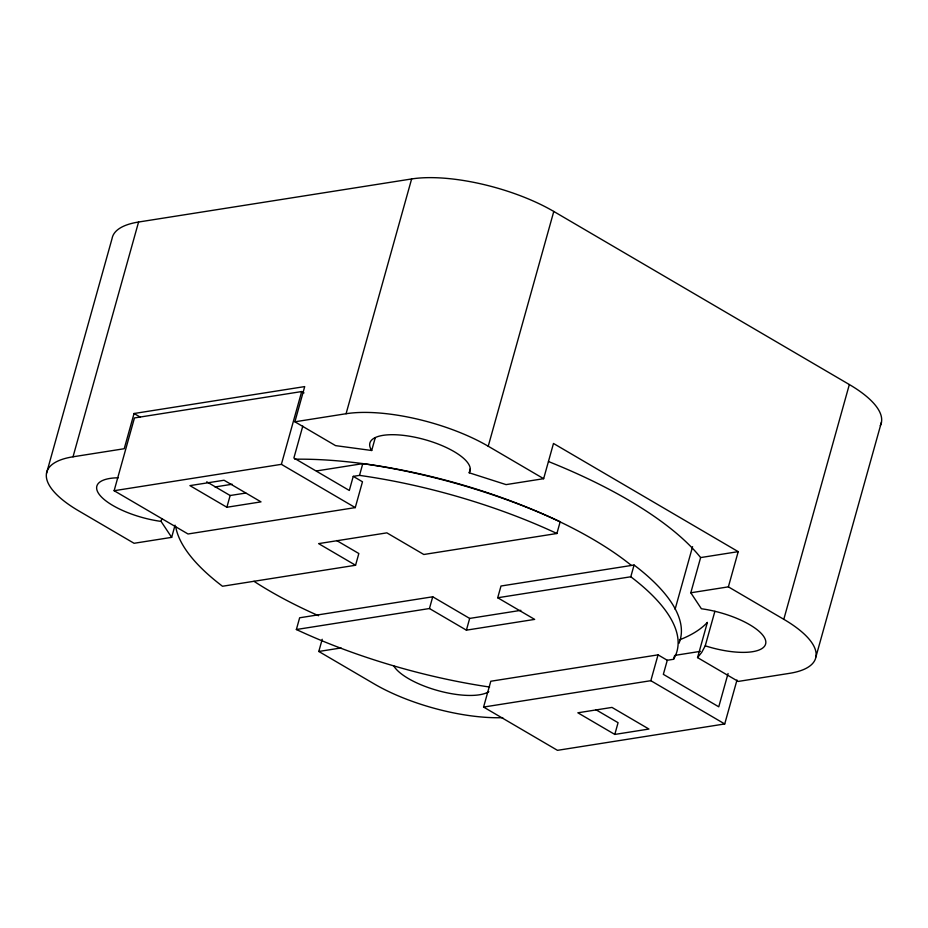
<?xml version="1.0" encoding="UTF-8"?>
<svg xmlns="http://www.w3.org/2000/svg" width="928" height="928" viewBox="0 0 928 928"><rect width="100%" height="100%" fill="white"/><g stroke="black" fill="none" stroke-linecap="round" stroke-linejoin="round"><path stroke-width="1.39" d="M46.528 473.268L112.079 238.496A103.959 36.064 15.6 0 1 138.574 222.024L411.626 178.953A103.959 36.064 15.6 0 1 553.784 211.456L849.34 384.54A103.959 36.064 15.6 0 1 880.278 425.639M175.056 525.167L171.657 537.358L134.073 543.286L78.66 510.841A103.959 36.064 15.6 0 1 73.022 456.796L138.574 222.024M738.212 551.65L700.628 557.577L690.803 592.783L728.376 586.856L738.212 551.65L553.482 443.468L543.646 478.686L506.073 484.613L469.208 472.793A51.98 18.038 15.6 0 0 417.983 437.888A51.98 18.038 15.6 0 0 371.699 450.498L335.553 445.626L294.884 421.799L304.709 386.593L134.061 413.505L124.224 448.723L73.022 456.796M302.795 426.091L293.886 458.003L349.311 490.46L353.243 476.366L362.477 481.783L355.262 507.604L188.024 533.983L114.132 490.715L134.456 417.936L301.693 391.558L304.001 392.904M171.657 537.358L161.066 521.397L161.832 518.636M226.873 507.256L261 501.874L224.054 480.24L189.927 485.622L226.873 507.256L230.144 495.517L245.792 493.058M114.132 490.715L281.381 464.336L301.693 391.558M294.884 421.799L346.074 413.726L411.626 178.953M489.578 687.033A259.898 90.167 15.6 0 1 296.368 629.52L299.651 617.781L432.726 596.785L469.672 618.419L520.875 610.346M353.243 476.366L359.519 475.38L362.79 463.64A259.898 90.167 15.6 0 1 560.176 521.756L556.904 533.496L423.818 554.492L386.872 532.858L318.617 543.622L355.563 565.256L358.834 553.517L336.667 540.537M371.699 450.498L375.167 438.062M502.721 717.657A103.959 36.064 15.6 0 1 374.216 683.924L318.803 651.468L322.202 639.276M296.368 629.52L429.455 608.524L432.726 596.785M469.208 472.793L470.357 468.652M543.646 478.686L488.232 446.229L553.784 211.456M429.455 608.524L466.401 630.158L469.672 618.419M466.401 630.158L534.656 619.394L497.71 597.76L500.992 586.02L634.068 565.036A259.898 90.167 15.6 0 1 678.96 643.324M736.994 680.015L724.722 723.956L557.473 750.334L483.581 707.066L490.796 681.245L658.045 654.855L667.278 660.272L673.554 659.274L674.54 655.76M673.554 659.274A259.898 90.167 15.6 0 0 630.796 576.775L634.068 565.036M614.8 734.431L648.927 729.048L611.981 707.414L577.854 712.797L614.8 734.431L618.071 722.692L595.904 709.711M483.581 707.066L650.83 680.688L658.045 654.855M675.097 609.267L692.578 546.662M667.278 660.272L663.346 674.354L718.759 706.811L728.062 673.508M849.34 384.54L783.8 619.312A103.959 36.064 15.6 0 1 789.426 673.357L738.224 681.43L697.554 657.604L707.38 622.386A285.882 99.18 15.6 0 1 679.458 639.868M697.554 657.604L701.788 652.268L705.245 645.818L714.885 611.297M815.921 656.885L881.472 422.112M215.006 486.956L232.162 484.242M316.494 470.948L362.79 463.64M355.563 565.256L222.488 586.252A259.898 90.167 15.6 0 1 175.728 526.814M497.71 597.76L630.796 576.775M318.803 651.468L341.075 647.953M674.911 655.377L700.408 651.352M728.376 586.856L783.8 619.312M281.381 464.336L355.262 507.604M650.83 680.688L724.722 723.956M134.061 413.505L140.221 417.113M206.747 481.818L230.144 495.517M690.803 592.783L701.382 608.756A51.98 18.038 15.6 0 1 765.797 641.573A51.98 18.038 15.6 0 1 705.245 645.818M318.571 615.728A246.894 85.654 15.6 0 1 253.994 581.311M294.791 459.209A246.894 85.654 15.6 0 1 631.318 565.384M359.519 475.38A259.898 90.167 15.6 0 1 556.904 533.496M161.066 521.397A51.98 18.038 15.6 0 1 101.535 497.06A51.98 18.038 15.6 0 1 118.262 477.781M488.824 691.673A51.98 18.038 15.6 0 1 438.689 690.815A51.98 18.038 15.6 0 1 393.727 665.863M548.483 461.541A285.882 99.18 15.6 0 1 700.628 557.577M346.074 413.726A103.959 36.064 15.6 0 1 488.232 446.229"/></g></svg>
